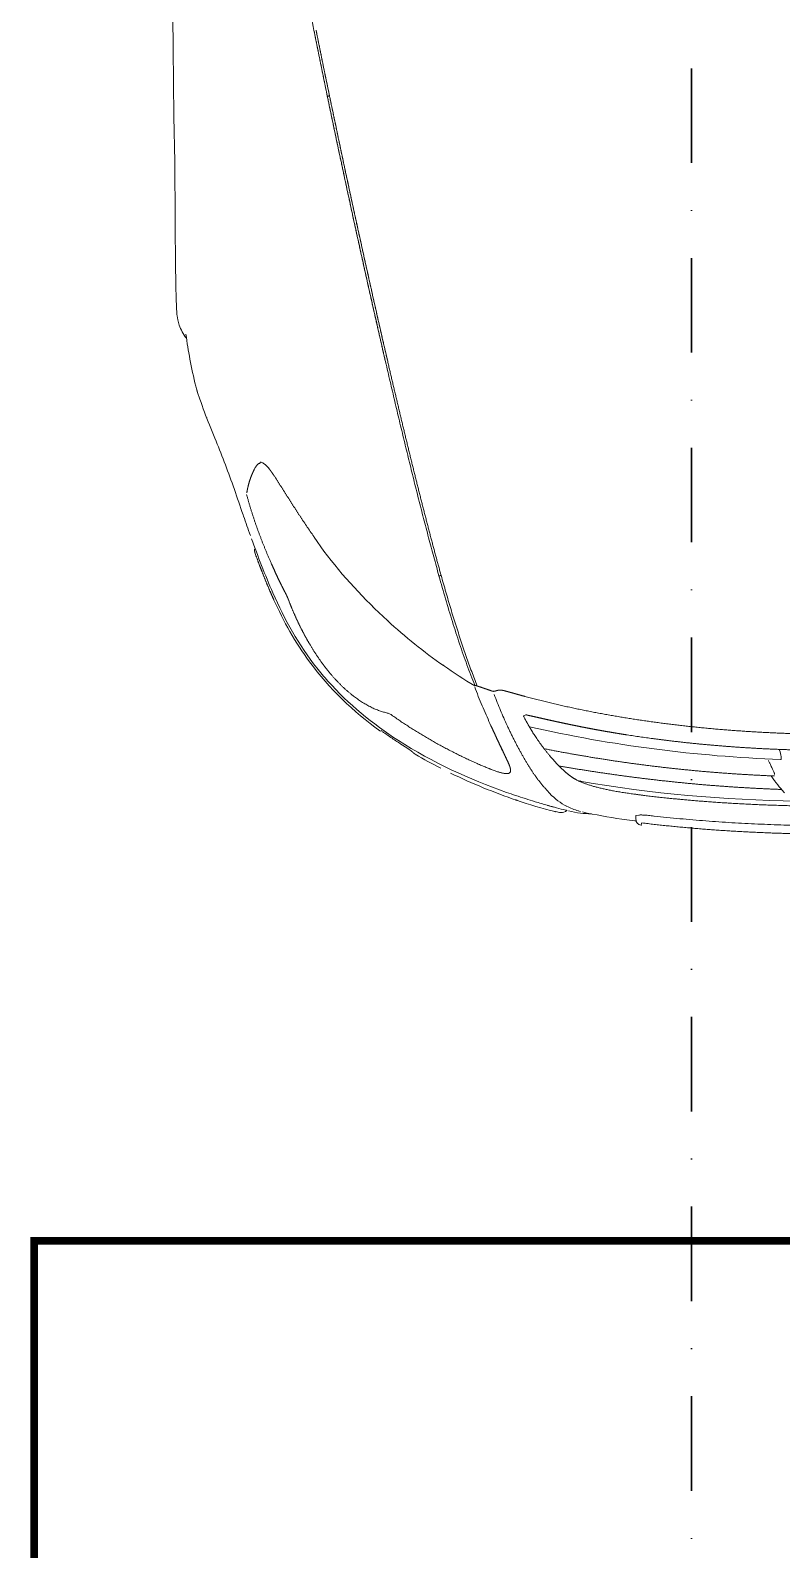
# Model space of a CAD drawing. Extents: x -3709 to 34975, y -230 to 8245.
# Drawn here: x 5750.3 to 5851.3, y 3199.7 to 3403.9 of the extents above; entities that cross this region are included whole.
import ezdxf

# ---------------------------------------------------------------- set-up
doc = ezdxf.new("R2010")
doc.units = 0
doc.linetypes.add('DASHDOT', pattern=[25.4, 12.7, -6.35, 0, -6.35])
doc.linetypes.add('HIDDEN2', pattern=[4.7625, 3.175, -1.5875])
doc.layers.get('0').update_dxf_attribs({"color": 9, "lineweight": 9})
for name, color, linetype, lineweight in [('04', 9, 'Continuous', 9), ('21', 9, 'Continuous', 9), ('E-KABLO', 7, 'Continuous', 30)]:
    doc.layers.add(name, color=color, linetype=linetype, lineweight=lineweight)

# ---------------------------------------------------------------- blocks, each defined once
blk = doc.blocks.new('p-araba-passat')
for points in [[(0.9039, 0.8883), (0.9649, 0.8895)], [(0.5846, 0.8546), (0.5935, 0.8578)], [(0.4294, 0.7967), (0.4275, 0.7961)], [(0.4634, 0.8084), (0.4683, 0.8101)], [(0.37, 0.7777), (0.3713, 0.7783)], [(0.4985, 0.774), (0.5002, 0.7732)], [(0.3993, 0.701), (0.3806, 0.6883)], [(0.1591, 0.42), (0.1604, 0.4167)], [(0.055, 0.385), (0.0621, 0.3914)], [(0.0304, 0.3432), (0.0312, 0.3463)], [(0.06, 0.3084), (0.06, 0.3084)], [(0.0219, 0.269), (0.0205, 0.2689)], [(0.0245, 0.2689), (0.0246, 0.2691)], [(0.0249, 0.269), (0.0257, 0.2649)], [(0.0148, 0.2613), (0.0122, 0.2616)], [(0.0151, 0.2608), (0.0147, 0.2608)], [(0.0151, 0.2608), (0.0149, 0.2608)], [(0.0473, 0.2145), (0.0473, 0.2145)], [(0.0479, 0.2211), (0.0479, 0.2211)], [(0.0398, 0.1065), (0.0398, 0.1065)], [(0.0398, 0.1061), (0.0398, 0.1061)], [(0.04, 0.1099), (0.0399, 0.1099)], [(0.0401, 0.1134), (0.0401, 0.1134)]]:
    blk.add_lwpolyline(points)
at = {"flags": 128}
for points in [[(0.5954, 0.8584), (0.5987, 0.8593), (0.6022, 0.8602)], [(0.3156, 0.7556), (0.329, 0.7615), (0.3291, 0.7615)], [(0.0178, 0.2704), (0.0187, 0.2777), (0.0201, 0.2879)]]:
    blk.add_lwpolyline(points, dxfattribs=at)
for points, degree, knots in [([(0.6667, 0.8727), (0.6721, 0.877), (0.6849, 0.8836), (0.6985, 0.8856), (0.7073, 0.8862), (0.7319, 0.887), (0.7993, 0.8878), (0.8647, 0.8882), (0.9039, 0.8883)], 3, [0, 0, 0, 0, 0.055066, 0.1081, 0.166336, 0.422635, 0.673181, 1, 1, 1, 1]), ([(0.4683, 0.8101), (0.49, 0.8178), (0.5171, 0.8282), (0.5444, 0.8396), (0.5501, 0.8419)], 3, [0, 0, 0, 0, 0.780381, 1, 1, 1, 1]), ([(0.3782, 0.7806), (0.3779, 0.7806), (0.3774, 0.7805), (0.3769, 0.7803), (0.3767, 0.7802)], 3, [0, 0, 0, 0, 0.639032, 1, 1, 1, 1]), ([(0.4979, 0.7758), (0.4975, 0.7764), (0.4966, 0.7776), (0.4948, 0.779), (0.4928, 0.7803), (0.4914, 0.781), (0.4907, 0.7814)], 3, [0, 0, 0, 0, 0.249922, 0.49992, 0.749952, 1, 1, 1, 1]), ([(0.0365, 0.3796), (0.0376, 0.3836), (0.0392, 0.3893), (0.0417, 0.3979), (0.0454, 0.4102), (0.0504, 0.4259), (0.0722, 0.4889), (0.1135, 0.5801), (0.1797, 0.6611), (0.2474, 0.718), (0.2885, 0.7409), (0.3243, 0.7566)], 3, [0, 0, 0, 0, 0.031056, 0.036146, 0.054541, 0.110865, 0.137189, 0.46648, 0.71732, 0.763476, 1, 1, 1, 1]), ([(0.4983, 0.7691), (0.4979, 0.7685), (0.497, 0.7672), (0.4953, 0.7653), (0.4933, 0.7634), (0.4919, 0.7622), (0.4912, 0.7616)], 3, [0, 0, 0, 0, 0.255303, 0.507877, 0.756305, 1, 1, 1, 1]), ([(0.4985, 0.774), (0.4984, 0.7743), (0.4983, 0.775), (0.498, 0.7755), (0.4979, 0.7758)], 3, [0, 0, 0, 0, 0.499708, 1, 1, 1, 1]), ([(0.5002, 0.7732), (0.5, 0.7726), (0.4997, 0.7713), (0.4988, 0.7698), (0.4983, 0.7691)], 3, [0, 0, 0, 0, 0.50004, 1, 1, 1, 1]), ([(0.1388, 0.6128), (0.1648, 0.6486), (0.2185, 0.7048), (0.2861, 0.7423), (0.3156, 0.7556)], 3, [0, 0, 0, 0, 0.577413, 1, 1, 1, 1]), ([(0.314, 0.7352), (0.3151, 0.7357), (0.3176, 0.7366), (0.3216, 0.7384), (0.3244, 0.7399), (0.3258, 0.7406)], 3, [0, 0, 0, 0, 0.29853, 0.648623, 1, 1, 1, 1]), ([(1.0803, 0.7014), (1.0942, 0.7042), (1.1221, 0.7097), (1.1639, 0.7177), (1.1918, 0.7224), (1.2057, 0.7247)], 3, [0, 0, 0, 0, 0.333467, 0.666817, 1, 1, 1, 1]), ([(1.0806, 0.6985), (1.0658, 0.6956), (1.0363, 0.6896), (1.0068, 0.6835), (0.9921, 0.6805)], 3, [0, 0, 0, 0, 0.5, 1, 1, 1, 1]), ([(0.9923, 0.6835), (1.0069, 0.6865), (1.0363, 0.6925), (1.0656, 0.6985), (1.0803, 0.7014)], 3, [0, 0, 0, 0, 0.50005, 1, 1, 1, 1]), ([(0.635, 0.6053), (0.6548, 0.6098), (0.6943, 0.6189), (0.7537, 0.6322), (0.8132, 0.6454), (0.8728, 0.6583), (0.9325, 0.671), (0.9723, 0.6793), (0.9923, 0.6835)], 3, [0, 0, 0, 0, 0.166658, 0.333325, 0.499995, 0.66667, 0.833342, 1, 1, 1, 1]), ([(0.9921, 0.6805), (0.9623, 0.6742), (0.9026, 0.6618), (0.8134, 0.6424), (0.7243, 0.6227), (0.6652, 0.6092), (0.6356, 0.6024)], 3, [0, 0, 0, 0, 0.249996, 0.50001, 0.750014, 1, 1, 1, 1]), ([(0.1631, 0.6039), (0.1636, 0.6056), (0.1644, 0.6092), (0.1663, 0.6148), (0.1686, 0.6204), (0.1714, 0.6261), (0.1745, 0.6318), (0.1779, 0.6374), (0.1817, 0.643), (0.1844, 0.6466), (0.1857, 0.6484)], 3, [0, 0, 0, 0, 0.125021, 0.250003, 0.374973, 0.49995, 0.624948, 0.749968, 0.874999, 1, 1, 1, 1]), ([(0.1379, 0.6094), (0.1349, 0.6052), (0.1288, 0.5966), (0.1231, 0.5878), (0.1202, 0.5834)], 3, [0, 0, 0, 0, 0.499973, 1, 1, 1, 1]), ([(0.1592, 0.5957), (0.1602, 0.5971), (0.1621, 0.5999), (0.1628, 0.6026), (0.1631, 0.6039)], 3, [0, 0, 0, 0, 0.510982, 1, 1, 1, 1]), ([(0.3471, 0.5335), (0.3557, 0.5358), (0.3727, 0.5405), (0.3985, 0.5474), (0.4245, 0.5542), (0.4506, 0.5609), (0.4767, 0.5674), (0.503, 0.5739), (0.5293, 0.5803), (0.5557, 0.5867), (0.5821, 0.5929), (0.6085, 0.5991), (0.6262, 0.6032), (0.635, 0.6053)], 3, [0, 0, 0, 0, 0.090907, 0.181816, 0.272725, 0.363634, 0.454543, 0.545452, 0.636362, 0.727271, 0.81818, 0.90909, 1, 1, 1, 1]), ([(0.1157, 0.5763), (0.1151, 0.5753), (0.114, 0.5735), (0.1127, 0.5718), (0.112, 0.571)], 3, [0, 0, 0, 0, 0.500757, 1, 1, 1, 1]), ([(0.2004, 0.4855), (0.2048, 0.4872), (0.2136, 0.4908), (0.2275, 0.4959), (0.2416, 0.5009), (0.256, 0.5058), (0.2708, 0.5107), (0.2857, 0.5154), (0.3008, 0.5201), (0.3162, 0.5246), (0.3316, 0.5291), (0.342, 0.532), (0.3471, 0.5335)], 3, [0, 0, 0, 0, 0.09999, 0.199951, 0.299934, 0.39995, 0.499986, 0.600017, 0.70003, 0.800021, 0.900005, 1, 1, 1, 1]), ([(0.3478, 0.5306), (0.3403, 0.5284), (0.3253, 0.5242), (0.3031, 0.5177), (0.2812, 0.5109), (0.2597, 0.504), (0.2388, 0.4969), (0.2184, 0.4896), (0.2056, 0.4845), (0.1991, 0.482)], 3, [0, 0, 0, 0, 0.142962, 0.285891, 0.428784, 0.571637, 0.714451, 0.85723, 1, 1, 1, 1]), ([(0.0979, 0.4413), (0.0958, 0.4403), (0.0919, 0.4386), (0.087, 0.4371), (0.0833, 0.4372), (0.0812, 0.44), (0.0815, 0.446), (0.0836, 0.4539), (0.0871, 0.4636), (0.09, 0.4705), (0.0915, 0.4743)], 3, [0, 0, 0, 0, 0.156637, 0.293339, 0.402911, 0.490444, 0.578017, 0.689134, 0.831372, 1, 1, 1, 1]), ([(0.1949, 0.4845), (0.1906, 0.4828), (0.182, 0.4793), (0.1696, 0.4741), (0.1575, 0.4689), (0.1497, 0.4654), (0.1458, 0.4637)], 3, [0, 0, 0, 0, 0.250288, 0.500251, 0.750112, 1, 1, 1, 1]), ([(0.1991, 0.482), (0.1981, 0.4789), (0.1961, 0.4728), (0.1939, 0.4666), (0.1928, 0.4634)], 3, [0, 0, 0, 0, 0.499697, 1, 1, 1, 1]), ([(0.1458, 0.4637), (0.1416, 0.4617), (0.133, 0.4579), (0.1208, 0.4521), (0.1089, 0.4464), (0.1016, 0.443), (0.0979, 0.4413)], 3, [0, 0, 0, 0, 0.248952, 0.498335, 0.748548, 1, 1, 1, 1]), ([(0.1876, 0.4593), (0.184, 0.4579), (0.1768, 0.4551), (0.1663, 0.4508), (0.1561, 0.4464), (0.1495, 0.4434), (0.1462, 0.4419)], 3, [0, 0, 0, 0, 0.249988, 0.499976, 0.749971, 1, 1, 1, 1]), ([(0.1928, 0.4565), (0.193, 0.4555), (0.1936, 0.4535), (0.1937, 0.4501), (0.1932, 0.4469), (0.1926, 0.4448), (0.1923, 0.4438)], 3, [0, 0, 0, 0, 0.253723, 0.5144, 0.766492, 1, 1, 1, 1]), ([(0.0901, 0.4381), (0.0901, 0.4381), (0.0901, 0.4381), (0.0901, 0.4381), (0.0901, 0.4381), (0.0901, 0.4381), (0.0901, 0.4381), (0.0901, 0.4381), (0.0901, 0.4381), (0.0901, 0.4381), (0.0901, 0.4381), (0.0901, 0.4381), (0.0901, 0.4381), (0.0901, 0.4381), (0.0901, 0.4381)], 7, [0, 0, 0, 0, 0, 0, 0, 0, 1, 1, 1, 1, 1, 1, 1, 1, 1, 1, 1, 1, 1, 1, 1]), ([(0.1923, 0.4438), (0.1912, 0.4397), (0.1889, 0.4315), (0.1866, 0.4233), (0.1855, 0.4192)], 3, [0, 0, 0, 0, 0.500004, 1, 1, 1, 1]), ([(0.1076, 0.4223), (0.1076, 0.4223), (0.1076, 0.4223), (0.1076, 0.4223), (0.1076, 0.4223), (0.1076, 0.4223), (0.1076, 0.4223)], 3, [0, 0, 0, 0, 1, 1, 1, 1, 1, 1, 1]), ([(0.1524, 0.4166), (0.1533, 0.4172), (0.1553, 0.4182), (0.1575, 0.4193), (0.1588, 0.4199), (0.1591, 0.42)], 3, [0, 0, 0, 0, 0.434147, 0.888856, 1, 1, 1, 1]), ([(0.1604, 0.4167), (0.1603, 0.416), (0.16, 0.4145), (0.1597, 0.4131), (0.1595, 0.4124)], 3, [0, 0, 0, 0, 0.493295, 1, 1, 1, 1]), ([(0.072, 0.3995), (0.0697, 0.3977), (0.0663, 0.395), (0.0631, 0.3923), (0.0621, 0.3914)], 3, [0, 0, 0, 0, 0.680698, 1, 1, 1, 1]), ([(0.0667, 0.3953), (0.0667, 0.3953), (0.0667, 0.3953), (0.0667, 0.3953), (0.0667, 0.3953), (0.0667, 0.3953), (0.0667, 0.3953)], 3, [0, 0, 0, 0, 1, 1, 1, 1.000001, 1.000001, 1.000001, 1.000001]), ([(0.0679, 0.3963), (0.0679, 0.3963), (0.0679, 0.3963), (0.0679, 0.3963), (0.0679, 0.3963), (0.0679, 0.3963), (0.0679, 0.3963), (0.0679, 0.3963), (0.0679, 0.3963), (0.0679, 0.3963), (0.0679, 0.3963)], 5, [0, 0, 0, 0, 0, 0, 1, 1, 1, 1, 1, 1, 1, 1, 1, 1, 1]), ([(0.0679, 0.3963), (0.0679, 0.3963), (0.0679, 0.3963), (0.0679, 0.3963), (0.0679, 0.3963), (0.0679, 0.3963), (0.0679, 0.3963), (0.0679, 0.3963), (0.0679, 0.3963), (0.0679, 0.3963), (0.0679, 0.3963), (0.0679, 0.3963), (0.0679, 0.3963), (0.0679, 0.3963), (0.0679, 0.3963)], 7, [0, 0, 0, 0, 0, 0, 0, 0, 1, 1, 1, 1, 1, 1, 1, 1, 1, 1, 1, 1, 1, 1, 1]), ([(0.0305, 0.3741), (0.0305, 0.3741), (0.0305, 0.3741), (0.0305, 0.3741), (0.0305, 0.3741), (0.0305, 0.3741), (0.0305, 0.3741)], 3, [0, 0, 0, 0, 1, 1, 1, 1, 1, 1, 1]), ([(0.0715, 0.3446), (0.0714, 0.3443), (0.0712, 0.344), (0.0715, 0.3435), (0.0717, 0.3433), (0.0718, 0.3433)], 3, [0, 0, 0, 0, 0.615538, 0.834179, 1, 1, 1, 1]), ([(0.0718, 0.3433), (0.0717, 0.3434), (0.0714, 0.3435), (0.0712, 0.344), (0.0714, 0.3444), (0.0715, 0.3446)], 3, [0, 0, 0, 0, 0.228224, 0.454785, 1, 1, 1, 1]), ([(0.14, 0.3198), (0.1389, 0.3136), (0.1367, 0.3012), (0.1347, 0.2888), (0.1337, 0.2826)], 3, [0, 0, 0, 0, 0.5, 1, 1, 1, 1]), ([(0.012, 0.2619), (0.0126, 0.2648), (0.0157, 0.2683), (0.0173, 0.2686), (0.0205, 0.2689)], 3, [0, 0, 0, 0, 0.310999, 1, 1, 1, 1]), ([(0.0147, 0.2608), (0.0148, 0.2608), (0.0149, 0.2608), (0.015, 0.2608), (0.0151, 0.2608)], 3, [0, 0, 0, 0, 0.872199, 1, 1, 1, 1]), ([(0.0148, 0.2613), (0.0148, 0.2613), (0.0148, 0.2613), (0.0148, 0.2613), (0.0148, 0.2613), (0.0148, 0.2613), (0.0148, 0.2613), (0.0148, 0.2613), (0.0148, 0.2613), (0.0148, 0.2613), (0.0148, 0.2613), (0.0148, 0.2613), (0.0148, 0.2613), (0.0148, 0.2613), (0.0148, 0.2613)], 7, [0, 0, 0, 0, 0, 0, 0, 0, 1, 1, 1, 1, 1, 1, 1, 1.000001, 1.000001, 1.000001, 1.000001, 1.000001, 1.000001, 1.000001, 1.000001]), ([(0.0257, 0.2649), (0.0257, 0.2643), (0.0258, 0.263), (0.0258, 0.261), (0.0256, 0.2573), (0.0252, 0.2518), (0.0247, 0.247), (0.0244, 0.2447)], 3, [0, 0, 0, 0, 0.108559, 0.217149, 0.325774, 0.662592, 1, 1, 1, 1]), ([(0.0244, 0.2447), (0.0231, 0.2331), (0.0207, 0.2099), (0.0177, 0.1749), (0.0153, 0.14), (0.0135, 0.105), (0.0122, 0.07), (0.0114, 0.035), (0.0113, 0.0117), (0.0113, 0)], 3, [0, 0, 0, 0, 0.142857, 0.285716, 0.428572, 0.571428, 0.714286, 0.857143, 1, 1, 1, 1]), ([(0.0644, 0.0767), (0.0648, 0.0771), (0.0657, 0.0778), (0.0672, 0.0791), (0.069, 0.0805), (0.071, 0.082), (0.0733, 0.0836), (0.0757, 0.0854), (0.0774, 0.0866), (0.0783, 0.0872)], 3, [0, 0, 0, 0, 0.0971, 0.210163, 0.343668, 0.490565, 0.648748, 0.815893, 1, 1, 1, 1]), ([(0.0802, 0.0825), (0.0803, 0.0825), (0.0805, 0.0824), (0.0814, 0.0827), (0.0825, 0.0831), (0.084, 0.0837), (0.0857, 0.0845), (0.0876, 0.0854), (0.0898, 0.0864), (0.0924, 0.0876), (0.0953, 0.0891), (0.0976, 0.0901), (0.0989, 0.0907), (0.099, 0.0908)], 3, [0, 0, 0, 0, 0.039438, 0.090358, 0.153748, 0.230034, 0.318741, 0.419315, 0.53112, 0.653483, 0.811857, 0.982329, 1, 1, 1, 1]), ([(0.1127, 0.0759), (0.1098, 0.075), (0.1064, 0.074), (0.1025, 0.0735), (0.1011, 0.0735), (0.1005, 0.0739), (0.1004, 0.0742), (0.1004, 0.0743)], 3, [0, 0, 0, 0, 0.629906, 0.769554, 0.908255, 0.954159, 1, 1, 1, 1])]:
    blk.add_open_spline(points, degree=degree, knots=knots)
for points, degree in [([(0.9649, 0.8895), (1.0463, 0.8909), (1.1281, 0.8914), (1.1947, 0.8908)], 3), ([(0.9649, 0.8895), (0.9649, 0.8895), (0.9649, 0.8896), (0.9649, 0.8896), (0.9649, 0.8896)], 4), ([(0.9649, 0.8895), (0.9649, 0.8896), (0.9649, 0.8896), (0.9649, 0.8896)], 3), ([(0.5935, 0.8578), (0.5942, 0.858), (0.5948, 0.8582), (0.5954, 0.8584), (0.596, 0.8585), (0.5967, 0.8587)], 5), ([(0.5935, 0.8578), (0.5942, 0.858), (0.5948, 0.8582), (0.5954, 0.8584), (0.596, 0.8585), (0.5967, 0.8587)], 5), ([(0.6023, 0.8602), (0.6144, 0.8633), (0.6265, 0.8659), (0.6387, 0.8681)], 3), ([(0.6387, 0.8681), (0.6494, 0.8701), (0.6607, 0.8719), (0.672, 0.8735)], 3), ([(0.5501, 0.8419), (0.5618, 0.8466), (0.5733, 0.8508), (0.5846, 0.8546)], 3), ([(0.5598, 0.8452), (0.5599, 0.8453), (0.5599, 0.8453), (0.5599, 0.8453), (0.56, 0.8454), (0.56, 0.8454)], 5), ([(0.5598, 0.8452), (0.5599, 0.8453), (0.5599, 0.8453), (0.5599, 0.8453), (0.56, 0.8454), (0.56, 0.8454)], 5), ([(0.5935, 0.8578), (0.5934, 0.8577), (0.5934, 0.8577), (0.5933, 0.8576), (0.5932, 0.8575), (0.5932, 0.8574)], 5), ([(0.5933, 0.8576), (0.5933, 0.8577), (0.5934, 0.8577), (0.5934, 0.8577), (0.5935, 0.8578), (0.5935, 0.8578)], 5), ([(0.4634, 0.8084), (0.452, 0.8045), (0.4407, 0.8007), (0.4294, 0.7967)], 3), ([(0.4633, 0.8083), (0.4633, 0.8084), (0.4633, 0.8084), (0.4634, 0.8084)], 3), ([(0.4633, 0.8083), (0.4633, 0.8083), (0.4633, 0.8084), (0.4633, 0.8084), (0.4633, 0.8084), (0.4634, 0.8084)], 5), ([(0.3156, 0.7556), (0.3245, 0.7596), (0.3334, 0.7635), (0.3425, 0.7672), (0.3515, 0.7708), (0.3606, 0.7743), (0.3698, 0.7777)], 6), ([(0.3243, 0.7566), (0.3485, 0.7672), (0.374, 0.7769), (0.397, 0.7852)], 3), ([(0.3629, 0.7583), (0.3782, 0.7651), (0.3936, 0.7714), (0.409, 0.7774), (0.4248, 0.7828), (0.4407, 0.7876), (0.4567, 0.792)], 6), ([(0.3712, 0.7782), (0.3735, 0.7791), (0.3753, 0.7798), (0.3773, 0.7804)], 3), ([(0.3759, 0.7799), (0.3759, 0.7799), (0.3759, 0.7799), (0.3759, 0.7799), (0.3759, 0.7799), (0.3759, 0.7799), (0.3759, 0.7799)], 6), ([(0.376, 0.7799), (0.376, 0.7799), (0.376, 0.7799), (0.376, 0.7799)], 3), ([(0.3835, 0.7806), (0.383, 0.7812), (0.3824, 0.7817), (0.3811, 0.7814), (0.3795, 0.781), (0.3782, 0.7806)], 5), ([(0.4014, 0.7868), (0.4105, 0.7901), (0.4187, 0.793), (0.4275, 0.7961)], 3), ([(0.4587, 0.7917), (0.4632, 0.791), (0.4677, 0.7901), (0.4723, 0.7889), (0.4768, 0.7875), (0.4813, 0.7858), (0.4858, 0.7839), (0.4902, 0.7817)], 7), ([(0.4902, 0.7817), (0.4904, 0.7816), (0.4905, 0.7815), (0.4907, 0.7814)], 3), ([(0.4907, 0.7814), (0.4905, 0.7815), (0.4904, 0.7816), (0.4902, 0.7817)], 3), ([(0.3258, 0.7406), (0.3331, 0.7444), (0.3404, 0.7481), (0.348, 0.7516), (0.3555, 0.7551), (0.3629, 0.7583)], 5), ([(0.4912, 0.7616), (0.4898, 0.7606), (0.4884, 0.7595), (0.487, 0.7585), (0.4856, 0.7576), (0.4842, 0.7566), (0.4828, 0.7557), (0.4814, 0.7547)], 7), ([(0.4983, 0.7691), (0.4976, 0.768), (0.4968, 0.7669), (0.4958, 0.7658), (0.4947, 0.7647), (0.4936, 0.7636), (0.4924, 0.7626), (0.4912, 0.7616)], 7), ([(0.4985, 0.774), (0.4985, 0.7743), (0.4984, 0.7745), (0.4983, 0.7748), (0.4982, 0.7751), (0.4981, 0.7753), (0.498, 0.7756), (0.4979, 0.7758)], 7), ([(0.2554, 0.7072), (0.2649, 0.7128), (0.2746, 0.718), (0.2844, 0.7229), (0.2942, 0.7274), (0.3045, 0.7317), (0.314, 0.7352)], 6), ([(0.3258, 0.7406), (0.3234, 0.7394), (0.3207, 0.738), (0.3179, 0.7367), (0.3159, 0.736), (0.314, 0.7352)], 5), ([(0.3158, 0.7554), (0.3157, 0.7555), (0.3156, 0.7556), (0.3156, 0.7556)], 3), ([(0.4814, 0.7547), (0.4697, 0.747), (0.4577, 0.7397), (0.4459, 0.7321), (0.434, 0.7246), (0.4223, 0.7169), (0.4106, 0.7091), (0.3993, 0.701)], 7), ([(0.1857, 0.6484), (0.1951, 0.6606), (0.206, 0.6719), (0.2177, 0.6821), (0.23, 0.6913), (0.2426, 0.6996), (0.2554, 0.7072)], 6), ([(0.9921, 0.6805), (1.0046, 0.6831), (1.0172, 0.6857), (1.0298, 0.6883), (1.0425, 0.6909), (1.0552, 0.6934), (1.0679, 0.696), (1.0806, 0.6985)], 7), ([(0.9923, 0.6835), (1.0047, 0.6861), (1.0173, 0.6886), (1.0298, 0.6912), (1.0424, 0.6938), (1.055, 0.6963), (1.0677, 0.6989), (1.0803, 0.7014)], 7), ([(0.287, 0.6027), (0.3156, 0.6338), (0.3469, 0.6626), (0.3806, 0.6883)], 3), ([(0.635, 0.6053), (0.6858, 0.617), (0.7366, 0.6286), (0.7876, 0.6399), (0.8387, 0.6511), (0.8898, 0.6621), (0.941, 0.6729), (0.9923, 0.6835)], 7), ([(0.6356, 0.6024), (0.6862, 0.6141), (0.737, 0.6256), (0.7879, 0.6369), (0.8388, 0.6481), (0.8898, 0.6591), (0.9409, 0.6699), (0.9921, 0.6805)], 7), ([(0.9921, 0.6805), (0.9922, 0.6813), (0.9922, 0.682), (0.9923, 0.6828), (0.9923, 0.6835)], 4), ([(0.1388, 0.6108), (0.1384, 0.6115), (0.1384, 0.6123), (0.1388, 0.6128)], 3), ([(0.3055, 0.6211), (0.3055, 0.6211), (0.3055, 0.6211), (0.3055, 0.6211), (0.3055, 0.6211), (0.3055, 0.6211)], 5), ([(0.3055, 0.6211), (0.3055, 0.6211), (0.3055, 0.6211), (0.3055, 0.6211), (0.3055, 0.6211), (0.3056, 0.6211)], 5), ([(0.1592, 0.5957), (0.143, 0.5729), (0.1282, 0.5491), (0.1147, 0.5247), (0.1024, 0.4999), (0.0915, 0.4743)], 5), ([(0.1393, 0.6103), (0.1391, 0.6104), (0.1389, 0.6106), (0.1388, 0.6108)], 3), ([(0.2266, 0.5274), (0.245, 0.5537), (0.2652, 0.5789), (0.287, 0.6027)], 3), ([(0.2875, 0.6021), (0.287, 0.6025), (0.2869, 0.6028), (0.2869, 0.6028), (0.2872, 0.6026), (0.2876, 0.6022)], 5), ([(0.3478, 0.5306), (0.3946, 0.5436), (0.4423, 0.556), (0.4903, 0.568), (0.5386, 0.5797), (0.587, 0.5911), (0.6356, 0.6024)], 6), ([(0.112, 0.571), (0.1128, 0.572), (0.1136, 0.573), (0.1143, 0.5741), (0.115, 0.5752), (0.1157, 0.5763)], 5), ([(0.1202, 0.5834), (0.1187, 0.581), (0.1172, 0.5787), (0.1157, 0.5763)], 3), ([(0.1157, 0.5763), (0.1166, 0.5777), (0.1175, 0.5791), (0.1184, 0.5806), (0.1193, 0.582), (0.1202, 0.5834)], 5), ([(0.0885, 0.5309), (0.0945, 0.5426), (0.1008, 0.5541), (0.1074, 0.5653)], 3), ([(0.1073, 0.5651), (0.1072, 0.5648), (0.107, 0.5646), (0.1069, 0.5644)], 3), ([(0.1071, 0.5647), (0.1071, 0.5647), (0.1071, 0.5648), (0.1072, 0.5649), (0.1072, 0.565), (0.1073, 0.5651)], 5), ([(0.1073, 0.5651), (0.1076, 0.5656), (0.1079, 0.5662), (0.1085, 0.5669), (0.1093, 0.5678), (0.1102, 0.5687), (0.1111, 0.5698), (0.112, 0.571)], 7), ([(0.1073, 0.5651), (0.1074, 0.5652), (0.1075, 0.5654), (0.1076, 0.5655), (0.1077, 0.5657), (0.1078, 0.5658)], 5), ([(0.1078, 0.5658), (0.1077, 0.5657), (0.1076, 0.5655), (0.1075, 0.5654), (0.1074, 0.5652), (0.1073, 0.5651)], 5), ([(0.1073, 0.5651), (0.1073, 0.5651), (0.1073, 0.5651), (0.1073, 0.5651)], 3), ([(0.3478, 0.5306), (0.3477, 0.5311), (0.3475, 0.5317), (0.3474, 0.5323), (0.3473, 0.5329), (0.3471, 0.5335)], 5), ([(0.3478, 0.5306), (0.3476, 0.5313), (0.3475, 0.532), (0.3473, 0.5327), (0.3471, 0.5335)], 4), ([(0.0457, 0.4293), (0.056, 0.4595), (0.068, 0.4891), (0.082, 0.5178)], 3), ([(0.1992, 0.4852), (0.2079, 0.4995), (0.217, 0.5136), (0.2266, 0.5274)], 3), ([(0.2272, 0.5268), (0.2267, 0.5272), (0.2265, 0.5274), (0.2265, 0.5275), (0.2268, 0.5274), (0.2273, 0.5271)], 5), ([(0.0915, 0.4743), (0.0858, 0.4606), (0.081, 0.4484), (0.079, 0.4395), (0.0798, 0.4353), (0.0837, 0.4352), (0.0904, 0.4378), (0.0979, 0.4413)], 7), ([(0.1928, 0.4634), (0.1941, 0.4672), (0.1954, 0.4709), (0.1967, 0.4746), (0.1979, 0.4783), (0.1991, 0.482)], 5), ([(0.1949, 0.4845), (0.1958, 0.4848), (0.1969, 0.4851), (0.1979, 0.4851)], 3), ([(0.1949, 0.4845), (0.1958, 0.4848), (0.1969, 0.4851), (0.1979, 0.4851)], 3), ([(0.2004, 0.4855), (0.1998, 0.4846), (0.1996, 0.4837), (0.1995, 0.4829), (0.1991, 0.482)], 4), ([(0.1991, 0.482), (0.1994, 0.4827), (0.1996, 0.4834), (0.1997, 0.4841), (0.1999, 0.4848), (0.2004, 0.4855)], 5), ([(0.1458, 0.4637), (0.1385, 0.4604), (0.1312, 0.457), (0.1242, 0.4537), (0.1173, 0.4504), (0.1106, 0.4472), (0.1041, 0.4441), (0.0979, 0.4413)], 7), ([(0.1928, 0.4634), (0.1922, 0.4617), (0.1918, 0.4602), (0.1918, 0.4594), (0.1922, 0.4583), (0.1928, 0.4565)], 5), ([(0.1928, 0.4565), (0.1935, 0.4543), (0.1941, 0.4515), (0.1936, 0.4486), (0.193, 0.4461), (0.1923, 0.4438)], 5), ([(0.0303, 0.3772), (0.0343, 0.3946), (0.0399, 0.4121), (0.0457, 0.4293)], 3), ([(0.0452, 0.4278), (0.0455, 0.4287), (0.0457, 0.4295), (0.046, 0.4303), (0.0464, 0.4311)], 4), ([(0.0464, 0.4311), (0.0461, 0.4304), (0.0458, 0.4296), (0.0455, 0.4288), (0.0453, 0.428)], 4), ([(0.1462, 0.4419), (0.1291, 0.434), (0.1129, 0.4257), (0.0977, 0.4172), (0.0839, 0.4085), (0.072, 0.3995)], 5), ([(0.1923, 0.4438), (0.191, 0.4389), (0.1896, 0.434), (0.1882, 0.429), (0.1868, 0.4241), (0.1855, 0.4192)], 5), ([(0.0826, 0.3625), (0.0906, 0.3717), (0.1051, 0.3865), (0.1248, 0.4012), (0.1448, 0.4125), (0.1524, 0.4166)], 5), ([(0.1003, 0.0746), (0.1047, 0.1881), (0.1192, 0.3011), (0.1443, 0.4118)], 3), ([(0.1852, 0.4182), (0.1694, 0.36), (0.1574, 0.3007), (0.148, 0.241), (0.1411, 0.181), (0.1365, 0.1207), (0.1343, 0.0603), (0.1343, 0)], 7), ([(0.1497, 0.3683), (0.151, 0.3746), (0.1524, 0.3809), (0.1538, 0.3871), (0.1552, 0.3934), (0.1566, 0.3997), (0.1581, 0.4061), (0.1595, 0.4124)], 7), ([(0.1595, 0.4124), (0.1575, 0.4035), (0.1555, 0.3947), (0.1535, 0.3859), (0.1516, 0.3771), (0.1497, 0.3683)], 5), ([(0.1595, 0.4124), (0.1596, 0.413), (0.1598, 0.4136), (0.1599, 0.4142), (0.1601, 0.4149), (0.1602, 0.4155), (0.1603, 0.4161), (0.1604, 0.4167)], 7), ([(0.1852, 0.4182), (0.1853, 0.4186), (0.1854, 0.4189), (0.1855, 0.4192)], 3), ([(0.1855, 0.4192), (0.1854, 0.4189), (0.1853, 0.4186), (0.1852, 0.4182)], 3), ([(0.0782, 0.0828), (0.08, 0.1272), (0.0829, 0.1714), (0.087, 0.2156), (0.0922, 0.2597), (0.0986, 0.3036), (0.106, 0.3474), (0.1146, 0.3909)], 7), ([(0.0318, 0.3616), (0.0295, 0.3642), (0.0289, 0.3669), (0.0292, 0.3696)], 3), ([(0.0292, 0.3696), (0.0293, 0.372), (0.0297, 0.3744), (0.0303, 0.377)], 3), ([(0.0302, 0.3764), (0.0302, 0.3767), (0.0303, 0.3769), (0.0303, 0.3772), (0.0304, 0.3775), (0.0305, 0.3778), (0.0306, 0.3781)], 6), ([(0.0302, 0.3766), (0.0303, 0.3771), (0.0304, 0.3776), (0.0306, 0.3781)], 3), ([(0.0322, 0.3632), (0.0343, 0.3714), (0.0364, 0.3795), (0.0387, 0.3875)], 3), ([(0.0376, 0.3621), (0.0416, 0.3698), (0.0472, 0.3775), (0.055, 0.385)], 3), ([(0.0547, 0.3842), (0.0547, 0.3842), (0.0547, 0.3842), (0.0547, 0.3842)], 3), ([(0.0601, 0.0733), (0.0616, 0.1161), (0.0642, 0.1589), (0.0677, 0.2016), (0.0723, 0.2443), (0.0778, 0.2868), (0.0843, 0.3292), (0.0915, 0.3714)], 7), ([(0.1497, 0.3683), (0.1476, 0.3586), (0.1456, 0.3489), (0.1437, 0.3392), (0.1418, 0.3295), (0.14, 0.3198)], 5), ([(0.14, 0.3198), (0.1413, 0.3267), (0.1426, 0.3337), (0.1439, 0.3406), (0.1453, 0.3475), (0.1467, 0.3545), (0.1482, 0.3614), (0.1497, 0.3683)], 7), ([(0.0273, 0.3287), (0.0275, 0.3385), (0.0284, 0.3482), (0.0312, 0.3594)], 3), ([(0.0312, 0.3463), (0.0328, 0.3516), (0.0348, 0.3568), (0.0376, 0.3621)], 3), ([(0.0318, 0.3614), (0.032, 0.362), (0.0321, 0.3626), (0.0322, 0.3632)], 3), ([(0.0379, 0.3624), (0.0377, 0.3623), (0.0376, 0.3622), (0.0375, 0.362), (0.0375, 0.3618), (0.0374, 0.3616)], 5), ([(0.0379, 0.3624), (0.0377, 0.3623), (0.0376, 0.3622), (0.0375, 0.362), (0.0375, 0.3618), (0.0374, 0.3616)], 5), ([(0.0539, 0.2717), (0.0568, 0.2931), (0.06, 0.3125), (0.0645, 0.331), (0.0694, 0.3455), (0.0753, 0.3541), (0.0826, 0.3625)], 6), ([(0.0201, 0.2879), (0.0228, 0.3056), (0.026, 0.3234), (0.0298, 0.3407)], 3), ([(0.0314, 0.3466), (0.0313, 0.3465), (0.0313, 0.3464), (0.0312, 0.3463), (0.0312, 0.3461), (0.0312, 0.346)], 5), ([(0.0314, 0.3466), (0.0313, 0.3465), (0.0313, 0.3464), (0.0312, 0.3463), (0.0312, 0.3461), (0.0312, 0.346)], 5), ([(0.0443, 0.0529), (0.0463, 0.1505), (0.0542, 0.2481), (0.0713, 0.3442)], 3), ([(0.0599, 0.3079), (0.0599, 0.3079), (0.0599, 0.3079), (0.0599, 0.3079)], 3), ([(0.0599, 0.3078), (0.0599, 0.3078), (0.0599, 0.3078), (0.0599, 0.3078), (0.0599, 0.3078), (0.0599, 0.3078)], 5), ([(0.06, 0.3084), (0.06, 0.3084), (0.06, 0.3084), (0.06, 0.3084)], 3), ([(0.06, 0.3084), (0.06, 0.3084), (0.06, 0.3084), (0.06, 0.3084), (0.06, 0.3084), (0.06, 0.3084)], 5), ([(0.0636, 0.323), (0.0636, 0.323), (0.0635, 0.323), (0.0635, 0.323), (0.0635, 0.323)], 4), ([(0.1337, 0.2826), (0.1349, 0.2901), (0.1361, 0.2975), (0.1374, 0.305), (0.1387, 0.3124), (0.14, 0.3198)], 5), ([(0.0183, 0.2687), (0.018, 0.2691), (0.0178, 0.2696), (0.0178, 0.2703)], 3), ([(0.0249, 0.269), (0.0245, 0.2691), (0.024, 0.2691), (0.0234, 0.2691), (0.0229, 0.2691), (0.0224, 0.269), (0.0219, 0.269)], 6), ([(0.0233, 0.2691), (0.0233, 0.2691), (0.0233, 0.2691), (0.0233, 0.2691), (0.0233, 0.2691), (0.0233, 0.2691)], 5), ([(0.0245, 0.2691), (0.0245, 0.269), (0.0245, 0.269), (0.0245, 0.269), (0.0245, 0.269), (0.0245, 0.2689)], 5), ([(0.0245, 0.2691), (0.0245, 0.269), (0.0245, 0.269), (0.0245, 0.2689)], 3), ([(0.0248, 0.269), (0.0248, 0.269), (0.0248, 0.269), (0.0248, 0.269), (0.0248, 0.269), (0.0248, 0.2689)], 5), ([(0.0248, 0.2689), (0.0248, 0.269), (0.0248, 0.269), (0.0248, 0.269)], 3), ([(0.0376, 0.0294), (0.0384, 0.0909), (0.041, 0.151), (0.0454, 0.2046), (0.0504, 0.2465), (0.0539, 0.2717)], 5), ([(0.1337, 0.2826), (0.128, 0.2458), (0.1229, 0.207), (0.1188, 0.1666), (0.1157, 0.125), (0.1137, 0.0826), (0.1129, 0.04)], 6), ([(0.1129, 0.04), (0.1137, 0.0826), (0.1157, 0.125), (0.1188, 0.1666), (0.1229, 0.207), (0.128, 0.2458), (0.1337, 0.2826)], 6), ([(0, 0), (0, 0.0653), (0.0024, 0.1306), (0.0071, 0.1958), (0.0151, 0.2607)], 4), ([(0.0125, 0.2614), (0.0124, 0.2614), (0.0122, 0.2613), (0.012, 0.262)], 3), ([(0.0126, 0.2613), (0.0125, 0.2614), (0.0125, 0.2614), (0.0125, 0.2614)], 3), ([(0.0146, 0.2609), (0.0147, 0.2608), (0.0147, 0.2608), (0.0147, 0.2608)], 3), ([(0.0147, 0.2608), (0.0147, 0.2608), (0.0146, 0.2609), (0.0146, 0.2609)], 3), ([(0.0147, 0.2608), (0.0148, 0.2608), (0.0148, 0.2608), (0.0149, 0.2608), (0.015, 0.2608), (0.0151, 0.2608)], 5), ([(0.0147, 0.2608), (0.0148, 0.2608), (0.0149, 0.2608), (0.0151, 0.2608)], 3), ([(0.0148, 0.2613), (0.0148, 0.2613), (0.0148, 0.2613), (0.0148, 0.2613)], 3), ([(0.0244, 0.2447), (0.0243, 0.2447), (0.0244, 0.2447), (0.0247, 0.2447)], 3), ([(0.0247, 0.2447), (0.0244, 0.2447), (0.0243, 0.2447), (0.0244, 0.2447)], 3), ([(0.0472, 0.214), (0.0472, 0.214), (0.0472, 0.214), (0.0473, 0.214)], 3), ([(0.0472, 0.214), (0.0472, 0.214), (0.0472, 0.214), (0.0472, 0.214), (0.0472, 0.214), (0.0472, 0.214), (0.0473, 0.214), (0.0473, 0.214)], 7), ([(0.0473, 0.2145), (0.0473, 0.2145), (0.0473, 0.2145), (0.0473, 0.2145)], 3), ([(0.0473, 0.2145), (0.0473, 0.2145), (0.0473, 0.2145), (0.0473, 0.2145), (0.0473, 0.2145), (0.0473, 0.2145), (0.0473, 0.2145), (0.0473, 0.2145)], 7), ([(0.0479, 0.2211), (0.0479, 0.2211), (0.0479, 0.2211), (0.0479, 0.2211), (0.0479, 0.2211), (0.0479, 0.2211), (0.0479, 0.2211), (0.048, 0.2211)], 7), ([(0.048, 0.2216), (0.048, 0.2216), (0.048, 0.2216), (0.048, 0.2216)], 3), ([(0.048, 0.2215), (0.048, 0.2215), (0.048, 0.2215), (0.048, 0.2215), (0.048, 0.2215), (0.048, 0.2215), (0.048, 0.2215), (0.048, 0.2215)], 7), ([(0.0482, 0.2231), (0.0482, 0.2231), (0.0482, 0.2231), (0.0481, 0.2231)], 3), ([(0.0481, 0.2231), (0.0481, 0.2231), (0.0482, 0.2231), (0.0482, 0.2231), (0.0482, 0.2231), (0.0482, 0.2231), (0.0482, 0.2231), (0.0482, 0.2231)], 7), ([(0.0481, 0.2227), (0.0481, 0.2227), (0.0481, 0.2227), (0.0481, 0.2227)], 3), ([(0.0481, 0.2227), (0.0481, 0.2227), (0.0481, 0.2227), (0.0481, 0.2227), (0.0481, 0.2227), (0.0481, 0.2227), (0.0481, 0.2227), (0.0481, 0.2227)], 7), ([(0.0454, 0.1932), (0.0454, 0.1932), (0.0454, 0.1932)], 2), ([(0.0454, 0.1932), (0.0454, 0.1932), (0.0454, 0.1932)], 2), ([(0.0398, 0.1065), (0.0398, 0.1065), (0.0398, 0.1065), (0.0398, 0.1065), (0.0398, 0.1065), (0.0398, 0.1065), (0.0398, 0.1065), (0.0398, 0.1065)], 7), ([(0.0398, 0.1061), (0.0398, 0.1061), (0.0398, 0.1061), (0.0398, 0.1061)], 3), ([(0.0398, 0.1061), (0.0398, 0.1061), (0.0398, 0.1061), (0.0398, 0.1061), (0.0398, 0.1061), (0.0398, 0.1061), (0.0398, 0.1061), (0.0398, 0.1061)], 7), ([(0.0398, 0.1056), (0.0398, 0.1056), (0.0398, 0.1056), (0.0398, 0.1056)], 3), ([(0.0398, 0.1056), (0.0398, 0.1056), (0.0398, 0.1056), (0.0398, 0.1056), (0.0398, 0.1056), (0.0398, 0.1056), (0.0398, 0.1056), (0.0398, 0.1056)], 7), ([(0.0399, 0.1099), (0.04, 0.1099), (0.04, 0.1099), (0.04, 0.1099), (0.04, 0.1099), (0.04, 0.1099), (0.04, 0.1099), (0.04, 0.1099)], 7), ([(0.0401, 0.1141), (0.0401, 0.1141), (0.0402, 0.1141), (0.0402, 0.1141)], 3), ([(0.0401, 0.1141), (0.0401, 0.1141), (0.0401, 0.1141), (0.0402, 0.1141), (0.0402, 0.1141), (0.0402, 0.1141), (0.0402, 0.1141), (0.0402, 0.1141)], 7), ([(0.0401, 0.1134), (0.0401, 0.1134), (0.0401, 0.1134), (0.0401, 0.1134), (0.0401, 0.1134), (0.0401, 0.1134), (0.0401, 0.1134), (0.0401, 0.1134)], 7), ([(0.0402, 0.1146), (0.0402, 0.1146), (0.0402, 0.1146), (0.0402, 0.1146)], 3), ([(0.0402, 0.1146), (0.0402, 0.1146), (0.0402, 0.1146), (0.0402, 0.1146), (0.0402, 0.1146), (0.0402, 0.1146), (0.0402, 0.1146), (0.0402, 0.1146)], 7), ([(0.0554, 0.0693), (0.059, 0.0724), (0.0627, 0.0755), (0.0664, 0.0784)], 3)]:
    blk.add_open_spline(points, degree=degree)

msp = doc.modelspace()

# ---------------------------------------------------------------- linework, layer by layer
at = {"layer": '21', "linetype": 'HIDDEN2', "ltscale": 0.1, "const_width": 1}
msp.add_lwpolyline([(5750.84, 2392.59), (6274.63, 2392.59), (6274.63, 3241.21), (5750.84, 3241.21)], close=True, dxfattribs=at)
at = {"layer": 'E-KABLO', "color": 6, "linetype": 'DASHDOT'}
msp.add_line((5839.15, 2952.61), (5839.15, 3470.72), dxfattribs=at)

# ---------------------------------------------------------------- block references
at = {"layer": '04', "xscale": 100, "yscale": 100, "zscale": 100, "rotation": 90}
msp.add_blockref('p-araba-passat', (5858.58, 3295.88), dxfattribs=at)

doc.saveas('drawing.dxf')
